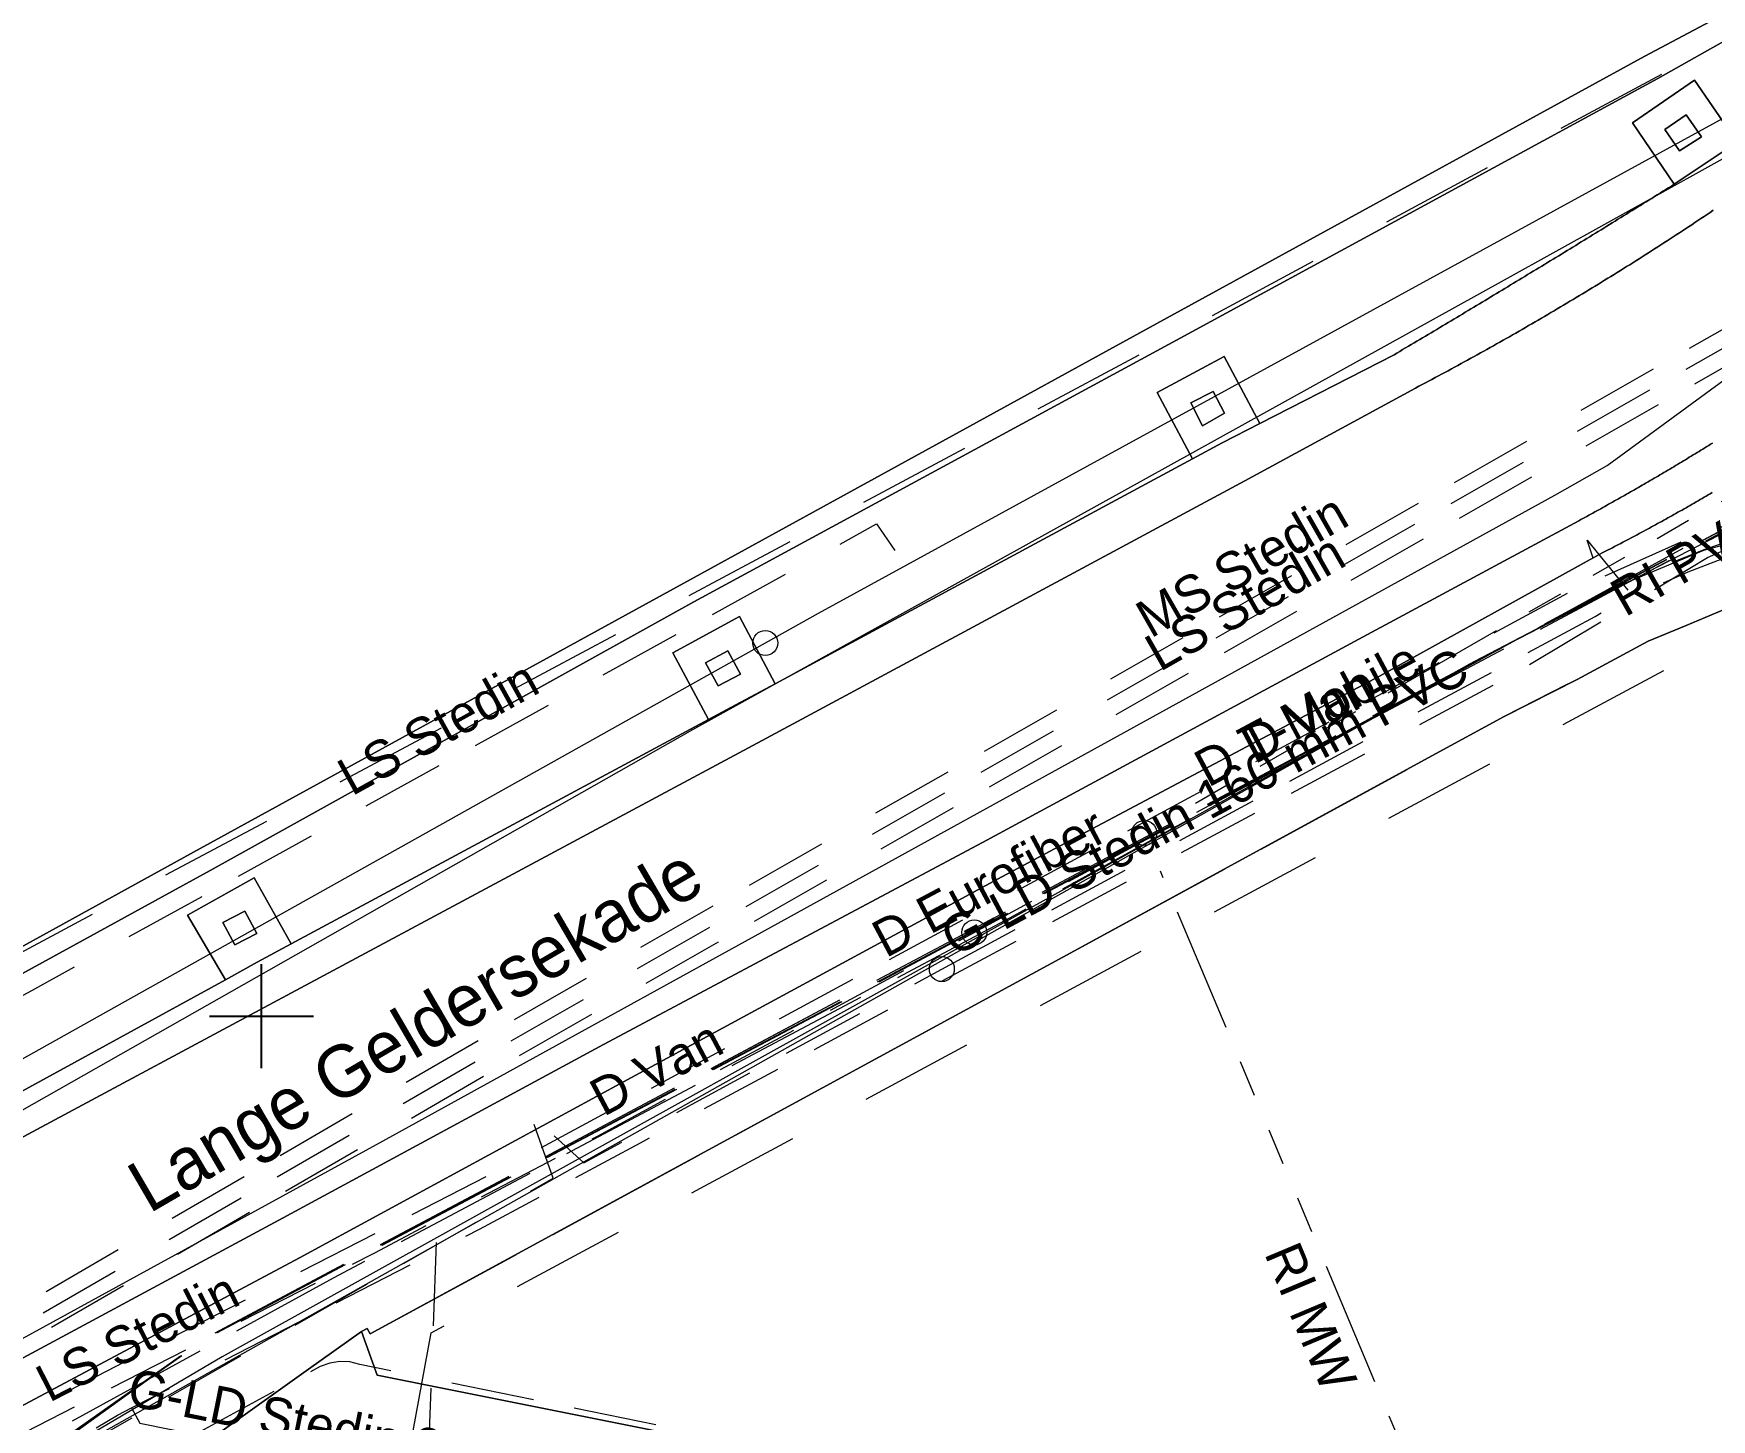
# Model space of a CAD drawing. Header units: metres. Extents: x 104718 to 105139, y 425172 to 425468.
# Drawn here: x 104844.53 to 104884.82, y 425340.32 to 425373.59 of the extents above; entities that cross this region are included whole.
import ezdxf
from ezdxf.enums import TextEntityAlignment as Align

# ---------------------------------------------------------------- set-up
doc = ezdxf.new("R2010")
doc.units = ezdxf.units.M
doc.header["$MEASUREMENT"] = 0
for name, pattern in [('IE-TERREINAFSCHEIDING_KUNSTMATIG-SO', [10, 4, 4, -2]), ('KG-PERCEEL-SO', [19, 5.5, -4, 5.5, -4]), ('KL-GAS_LD-SO', [13, 4, -2, 4, -3]), ('KL-LS-SO', [13, 4, -2, 4, -3]), ('KL-MS-SO', [13, 4, -2, 4, -3]), ('KL-TELECOM-SO', [9, 7, -2]), ('RI-GWA-SO', [18.45, 6, -1.8, 1.75, -1.8, 1.75, -1.8, 1.75, -1.8])]:
    doc.linetypes.add(name, pattern=pattern)
for name, color, linetype, lineweight in [('B-OI-KL-DATA_HULPSTUK-S', 90, 'Continuous', 18), ('B-OI-KL-DATA_MANTELBUIS-G', 90, 'Continuous', 18), ('B-OI-KL-DATA_TELECOM-G', 90, 'KL-TELECOM-SO', 18), ('B-OI-KL-DATA_TELECOM-T', 90, 'KL-TELECOM-SO', 18), ('B-OI-KL-ET_HULPSTUK-S', 10, 'Continuous', 18), ('B-OI-KL-ET_LS-G', 190, 'KL-LS-SO', 18), ('B-OI-KL-ET_LS-T', 190, 'KL-LS-SO', 18), ('B-OI-KL-ET_MS-G', 130, 'KL-MS-SO', 18), ('B-OI-KL-ET_MS-T', 130, 'KL-MS-SO', 18), ('B-OI-KL-GAS_LD-G', 50, 'KL-GAS_LD-SO', 18), ('B-OI-KL-GAS_LD-T', 50, 'KL-GAS_LD-SO', 18), ('B-OI-RI-GWA_RIOOLLEIDING-G', 30, 'RI-GWA-SO', 18), ('B-OI-RI-GWA_RIOOLLEIDING-T', 30, 'RI-GWA-SO', 18), ('B-OI-RI-GWA_RIOOLPUT-S', 30, 'Continuous', 18), ('B-XX-AL-COORDINAATPUNT-G', 7, 'Continuous', 25), ('B-XX-GK-KADEMUUR-G', 150, 'Continuous', 18), ('B-XX-GR-GROENVOORZIENING-G', 80, 'Continuous', 18), ('B-XX-IE-TERREINAFSCHEIDING_KUNSTMATIG_HEKWERK-G', 20, 'IE-TERREINAFSCHEIDING_KUNSTMATIG-SO', 18), ('B-XX-KG-GRENS_PERCEEL-G', 150, 'KG-PERCEEL-SO', 18), ('B-XX-OG-BEBOUWING_STRAATNAAM-T', 7, 'Continuous', 18), ('B-XX-OG-WATER_HAVEN-G', 170, 'Continuous', 18), ('B-XX-VH-GESLOTENVERHARDING-G', 10, 'Continuous', 18), ('B-XX-VH-ONVERHARD_ZAND-G', 210, 'Continuous', 18), ('B-XX-VH-OPENVERHARDING_BETONSTRAATSTEEN-G', 90, 'Continuous', 18), ('B-XX-VH-OPENVERHARDING_SIERBESTRATING-G', 90, 'Continuous', 18), ('B-XX-VH-OPENVERHARDING_STRAATBAKSTEEN-G', 90, 'Continuous', 18)]:
    doc.layers.add(name, color=color, linetype=linetype, lineweight=lineweight)

msp = doc.modelspace()

# ---------------------------------------------------------------- linework, layer by layer
at = {"layer": 'B-OI-KL-DATA_HULPSTUK-S'}
msp.add_circle((104862.1, 425358.96), 0.3, dxfattribs=at)
msp.add_circle((104862.1, 425358.96), 0.3, dxfattribs=at)
at = {"layer": 'B-OI-KL-DATA_MANTELBUIS-G', "ltscale": 0.5, "flags": 128}
for points in [[(104889.74, 425375.83), (104886.63, 425372.39), (104863.37, 425359.67), (104862.1, 425358.96)], [(104799.24, 425314.63), (104804.63, 425319.9), (104805.54, 425320.8), (104806.81, 425322.05), (104826.88, 425336.93), (104833.47, 425341.63), (104860.36, 425356.88), (104879.85, 425367.68), (104886.06, 425371.12), (104886.73, 425371.56), (104887.37, 425372.04), (104887.96, 425372.58), (104888.51, 425373.16), (104889.01, 425373.79), (104889.46, 425374.45), (104889.97, 425375), (104890.45, 425375.52)], [(104812.76, 425301.85), (104815.59, 425308.8), (104822.61, 425326.1), (104823.15, 425327.13), (104823.76, 425328.12), (104824.45, 425329.06), (104825.2, 425329.94), (104828.64, 425333.31), (104829.36, 425333.83), (104831.12, 425334.98), (104840.75, 425340.34), (104852.76, 425346.92), (104881.06, 425362.51), (104882.32, 425363.22), (104895.92, 425373.18)], [(104906.97, 425368.44), (104906.94, 425368.4), (104906.17, 425367.3), (104902.22, 425361.65), (104892.71, 425362.61), (104891.59, 425362.75), (104890.46, 425362.8), (104889.33, 425362.74), (104888.21, 425362.58), (104887.11, 425362.33), (104886.03, 425361.98), (104884.99, 425361.54), (104879.01, 425358.45), (104839.67, 425336.35), (104828.03, 425328.9), (104823.01, 425323.59), (104820.31, 425317.24), (104815.59, 425308.8), (104813.34, 425304.79), (104811.19, 425305.22), (104807.76, 425306.58), (104806.41, 425307.11), (104802.64, 425308.61), (104802.64, 425308.61)], [(104955.92, 425337.19), (104953.9, 425335.95), (104952.85, 425337.34), (104951.84, 425338.45), (104949.13, 425341), (104939.62, 425345.23), (104905.19, 425360.06), (104900.81, 425361.6), (104898.82, 425361.94), (104894.86, 425362.37), (104892.82, 425362.47), (104890.76, 425362.46), (104888.65, 425362.25), (104884.63, 425361.18), (104882.66, 425360.36), (104879.12, 425358.51)], [(104862.1, 425358.96), (104829.68, 425340.81)], [(104879.12, 425358.51), (104849.06, 425341.82)], [(104849.06, 425341.82), (104843.91, 425338.79), (104838.83, 425335.62), (104833.84, 425332.32), (104829.03, 425328.96)]]:
    msp.add_lwpolyline(points, dxfattribs=at)
at = {"layer": 'B-OI-KL-DATA_TELECOM-G', "ltscale": 0.5, "flags": 128}
for points in [[(104804.18, 425279.81), (104805.36, 425284.85), (104807.82, 425293.82), (104809.06, 425296.35), (104810.51, 425301.27), (104813.02, 425308.39), (104817.82, 425317.66), (104822.44, 425323.78), (104824.53, 425326.02), (104831.18, 425331.11), (104842.74, 425338.79), (104851.73, 425343.72), (104867.99, 425352.37), (104872.6, 425354.9), (104886.84, 425362.72), (104890.36, 425364.46), (104892.8, 425364.99), (104895.12, 425364.84), (104895.55, 425364.92), (104895.84, 425365.16), (104899.86, 425371.49)], [(104804.18, 425279.81), (104805.36, 425284.85), (104807.82, 425293.82), (104809.06, 425296.35), (104810.51, 425301.27), (104813.02, 425308.39), (104817.82, 425317.66), (104822.44, 425323.78), (104824.53, 425326.02), (104831.18, 425331.11), (104842.74, 425338.79), (104851.73, 425343.72), (104867.99, 425352.37), (104872.6, 425354.9), (104886.84, 425362.72), (104890.36, 425364.46), (104892.8, 425364.99), (104895.12, 425364.84), (104895.55, 425364.92), (104895.84, 425365.16), (104899.86, 425371.49)], [(104803.97, 425279.84), (104806.49, 425291.07), (104807.32, 425293.83), (104808.78, 425296.25), (104809.54, 425299.97), (104818.8, 425318.83), (104821.33, 425323.99), (104828.08, 425329.1), (104839.11, 425335.4), (104845.31, 425339.89), (104848.66, 425342.26), (104863.96, 425350.36), (104887.03, 425362.66), (104897.07, 425364.83), (104901.01, 425371)], [(104804.01, 425279.84), (104806.5, 425291.1), (104807.3, 425293.8), (104808.8, 425296.2), (104809.5, 425300), (104818.8, 425318.8), (104821.3, 425324), (104828.1, 425329.1), (104839.1, 425335.4), (104845.3, 425339.9), (104848.7, 425342.3), (104887, 425362.7), (104896.3, 425365), (104900.8, 425371.09)], [(104804.01, 425279.84), (104806.5, 425291.1), (104807.3, 425293.8), (104808.8, 425296.2), (104809.5, 425300), (104818.8, 425318.8), (104821.3, 425324), (104828.1, 425329.1), (104839.1, 425335.4), (104848.7, 425342.3), (104887, 425362.7), (104896.3, 425365), (104900.8, 425371.09)], [(104804.01, 425279.84), (104806.5, 425291.1), (104807.3, 425293.8), (104808.8, 425296.2), (104809.5, 425300), (104818.8, 425318.8), (104821.3, 425324), (104828.1, 425329.1), (104839.1, 425335.4), (104845.3, 425339.9), (104848.7, 425342.3), (104864, 425350.4), (104887, 425362.7), (104896.3, 425365), (104900.8, 425371.09)], [(104804.01, 425279.84), (104806.5, 425291.1), (104807.3, 425293.8), (104808.8, 425296.2), (104809.5, 425300), (104818.8, 425318.8), (104821.3, 425324), (104828.1, 425329.1), (104839.1, 425335.4), (104848.7, 425342.3), (104887, 425362.7), (104896.3, 425365), (104900.8, 425371.09)], [(104804.01, 425279.84), (104806.5, 425291.1), (104807.3, 425293.8), (104808.8, 425296.2), (104809.5, 425300), (104818.8, 425318.8), (104821.3, 425324), (104828.1, 425329.1), (104839.1, 425335.4), (104845.3, 425339.9), (104848.7, 425342.3), (104887, 425362.7), (104896.3, 425365), (104900.8, 425371.09)], [(104804.01, 425279.84), (104806.5, 425291.1), (104807.3, 425293.8), (104808.8, 425296.2), (104809.5, 425300), (104818.8, 425318.8), (104821.3, 425324), (104828.1, 425329.1), (104839.1, 425335.4), (104845.3, 425339.9), (104848.7, 425342.3), (104887, 425362.7), (104896.3, 425365), (104900.8, 425371.09)], [(104804.01, 425279.84), (104806.5, 425291.1), (104807.3, 425293.8), (104808.8, 425296.2), (104809.5, 425300), (104818.8, 425318.8), (104821.3, 425324), (104828.1, 425329.1), (104839.1, 425335.4), (104845.3, 425339.9), (104848.7, 425342.3), (104864, 425350.4), (104887, 425362.7), (104897.1, 425364.8), (104901.05, 425370.98)]]:
    msp.add_lwpolyline(points, dxfattribs=at)
at = {"layer": 'B-OI-KL-ET_HULPSTUK-S'}
for centre in [(104867.12, 425352.01), (104866.34, 425351.13)]:
    msp.add_circle(centre, 0.3, dxfattribs=at)
at = {"layer": 'B-OI-KL-ET_LS-G', "ltscale": 0.5, "flags": 128}
for points in [[(104830.92, 425334.84), (104837.22, 425338.5), (104856, 425349.41), (104892.42, 425370.22), (104893.63, 425370.96), (104894.8, 425371.76), (104895.93, 425372.62), (104896.37, 425372.98)], [(104831.12, 425334.5), (104856.2, 425349.06), (104891.84, 425369.42), (104892.56, 425369.83), (104893.81, 425370.59), (104895.02, 425371.41), (104896.18, 425372.29), (104896.79, 425372.81)], [(104866.34, 425351.13), (104882.03, 425359.6), (104882.2, 425359.7), (104882.38, 425359.79), (104881.84, 425361.43), (104882.94, 425360.08), (104884.26, 425360.67), (104884.99, 425360.95), (104885.73, 425361.2), (104886.48, 425361.43), (104887.23, 425361.64), (104887.99, 425361.82), (104888.76, 425361.97), (104889.53, 425362.1), (104890.31, 425362.21), (104891.09, 425362.29), (104891.87, 425362.34), (104892.65, 425362.37), (104893.43, 425362.37), (104894.22, 425362.35), (104895, 425362.3), (104895.78, 425362.23), (104896.56, 425362.13), (104896.86, 425364.19)], [(104832.96, 425332.55), (104833.17, 425332.84), (104833.42, 425333.11), (104833.69, 425333.36), (104833.98, 425333.58), (104834.13, 425333.67), (104839.57, 425337.1), (104841.23, 425338.42), (104842.06, 425338.85), (104852.72, 425344.32), (104854.22, 425345.11), (104854.71, 425345.36), (104858.07, 425347.12), (104860.53, 425348.45), (104867.12, 425352.01), (104871.21, 425354.22), (104881.73, 425359.91), (104882.69, 425360.38), (104883.67, 425360.82), (104884.67, 425361.21), (104885.68, 425361.56), (104886.71, 425361.86), (104887.76, 425362.11), (104888.81, 425362.32), (104889.87, 425362.48), (104890.94, 425362.6), (104892.02, 425362.66), (104893.1, 425362.68), (104894.17, 425362.65), (104895.25, 425362.58), (104896.32, 425362.45), (104897.39, 425362.28), (104898.44, 425362.07)], [(104819.76, 425335.57), (104820.18, 425335.85), (104820.44, 425336.33), (104825.43, 425339.73), (104827.73, 425341.25), (104830.06, 425342.71), (104832.43, 425344.11), (104834.84, 425345.44), (104834.98, 425345.54), (104835.14, 425345.59), (104835.3, 425345.58), (104835.42, 425345.52), (104835.66, 425345.32), (104835.75, 425345.26), (104835.85, 425345.23), (104835.96, 425345.24), (104836.06, 425345.27), (104836.15, 425345.34), (104836.21, 425345.43), (104836.25, 425345.53), (104836.25, 425345.64), (104836.19, 425346.05), (104836.22, 425346.12), (104836.27, 425346.19), (104836.34, 425346.25), (104836.43, 425346.29), (104844.49, 425350.62), (104864.77, 425361.82), (104865.21, 425361.18)], [(104836.9, 425331.65), (104837.08, 425331.61), (104837.25, 425332.53), (104837.28, 425332.58), (104837.33, 425332.62), (104841.57, 425335.04), (104841.74, 425335.19), (104841.85, 425335.38), (104841.89, 425335.58), (104841.87, 425335.78), (104841.78, 425335.96), (104841.62, 425336.09), (104841.43, 425336.18), (104841.21, 425336.2), (104841.05, 425336.2), (104840.9, 425336.18), (104840.76, 425336.13), (104840.62, 425336.07), (104836.55, 425333.36), (104831.55, 425330.03), (104831.43, 425329.98), (104831.31, 425329.98), (104831.19, 425330.01), (104831.1, 425330.08), (104830.45, 425331.49), (104831.38, 425330.69), (104831.48, 425330.64), (104831.6, 425330.62), (104831.71, 425330.63), (104831.82, 425330.67), (104836.61, 425333.86), (104840.12, 425336.2), (104841.04, 425337.03), (104857.01, 425346.11), (104856.47, 425347.63), (104857.74, 425346.48), (104866.34, 425351.13)], [(104888.59, 425349.52), (104885.9, 425339.21), (104885.83, 425338.83), (104885.72, 425338.46), (104885.57, 425338.12), (104885.39, 425337.8), (104885.18, 425337.51), (104884.94, 425337.26), (104884.67, 425337.06), (104884.39, 425336.89), (104882.75, 425336.33), (104882.35, 425336.21), (104881.94, 425336.11), (104881.52, 425336.04), (104881.1, 425336), (104880.68, 425335.99), (104880.26, 425336.01), (104879.84, 425336.05), (104879.42, 425336.12), (104863.53, 425339.36), (104852.36, 425341.64), (104852.12, 425341.7), (104851.88, 425341.71), (104851.64, 425341.67), (104851.41, 425341.59), (104847.56, 425339.5), (104847.41, 425339.36), (104847.32, 425339.17), (104846.1, 425333.48), (104841.33, 425334.39), (104837.66, 425332.31), (104837.44, 425331.18), (104836.82, 425331.31)], [(104855.75, 425337.77), (104856.07, 425339.4), (104854.03, 425339.81), (104854.22, 425345.11)]]:
    msp.add_lwpolyline(points, dxfattribs=at)
at = {"layer": 'B-OI-KL-ET_MS-G', "ltscale": 0.5, "flags": 128}
for points in [[(104831, 425335.35), (104855.81, 425349.77), (104892.08, 425370.48), (104893.31, 425371.23), (104894.5, 425372.04), (104895.65, 425372.91), (104895.95, 425373.17)], [(104803.6, 425279.89), (104805.35, 425287.62), (104806.49, 425292.52), (104808.32, 425300.04), (104809.07, 425302.57), (104809.8, 425304.57), (104810.57, 425306.47), (104812, 425309.57), (104812.87, 425311.4), (104813.7, 425313.07), (104814.65, 425314.59), (104815.44, 425316.07), (104816.9, 425318.47), (104817.91, 425320.08), (104819.04, 425321.71), (104820.74, 425323.79), (104825.81, 425329.51), (104838.75, 425338.35), (104840.32, 425338.42), (104856.21, 425346.57), (104881.54, 425360.25), (104884.85, 425361.72), (104886.47, 425362.24), (104888.99, 425362.81), (104890.74, 425363.04), (104893.57, 425363.16), (104895.55, 425363.04), (104897.04, 425362.85), (104902.96, 425361.12), (104904.2, 425360.65), (104904.34, 425360.63), (104904.47, 425360.67), (104904.58, 425360.74), (104904.66, 425360.86), (104907.35, 425368.28)]]:
    msp.add_lwpolyline(points, dxfattribs=at)
at = {"layer": 'B-OI-KL-GAS_LD-G', "ltscale": 0.5, "flags": 128}
for points in [[(104812.11, 425307.81), (104812.31, 425308.46), (104812.51, 425308.94), (104813.88, 425312.29), (104816.01, 425315.61), (104817.41, 425317.45), (104818.8, 425319.28), (104821.97, 425323.25), (104823.4, 425325.27), (104824.73, 425326.96), (104826.81, 425328.92), (104828.96, 425330.54), (104831.18, 425330.59), (104832.72, 425331.63), (104832.98, 425331.81), (104837.71, 425335.01), (104842.63, 425338.12), (104846.54, 425340.42), (104846.88, 425340.6), (104846.91, 425340.61), (104855.24, 425344.89), (104859.1, 425346.96), (104865.94, 425350.63), (104880.12, 425358.24), (104884.73, 425361.01), (104887.04, 425362.05), (104887.69, 425362.26), (104889.19, 425362.65), (104890.39, 425362.88), (104893.17, 425363.02), (104895.97, 425362.66), (104899.71, 425361.77), (104905.72, 425359.66)], [(104846.88, 425340.6), (104847.08, 425340.23), (104858.58, 425337.91), (104858.44, 425337.23)]]:
    msp.add_lwpolyline(points, dxfattribs=at)
at = {"layer": 'B-OI-RI-GWA_RIOOLLEIDING-G', "ltscale": 0.5, "flags": 128}
for points in [[(104895.66, 425368.43), (104872.07, 425354.9)], [(104880.31, 425332.72), (104871.59, 425353.48)]]:
    msp.add_lwpolyline(points, dxfattribs=at)
at = {"layer": 'B-OI-RI-GWA_RIOOLPUT-S'}
msp.add_circle((104871.2, 425354.4), 0.3, dxfattribs=at)
at = {"layer": 'B-XX-AL-COORDINAATPUNT-G', "ltscale": 0.5, "flags": 128}
for points in [[(104850, 425348.75), (104850, 425351.25)], [(104848.75, 425350), (104851.25, 425350)]]:
    msp.add_lwpolyline(points, dxfattribs=at)
at = {"layer": 'B-XX-GK-KADEMUUR-G', "ltscale": 0.5}
for points in [[(104888.052, 425375.621), (104883.225, 425373.05), (104871.754, 425366.77), (104860.147, 425360.4), (104848.525, 425354.03), (104841.997, 425350.434)], [(104842.268, 425349.935), (104848.768, 425353.495), (104860.384, 425359.952), (104871.973, 425366.233), (104883.533, 425372.516), (104888.376, 425375.252)]]:
    msp.add_lwpolyline(points, dxfattribs=at)
at = {"layer": 'B-XX-GR-GROENVOORZIENING-G', "ltscale": 0.5}
msp.add_lwpolyline([(104885.126, 425359.763), (104884.216, 425359.382), (104883.307, 425359.002), (104881.595, 425358.086), (104879.843, 425357.198), (104878.111, 425356.248), (104869.617, 425351.615), (104866.214, 425349.771), (104852.615, 425342.37), (104852.541, 425342.505), (104852.403, 425342.432), (104852.779, 425341.385), (104865.942, 425338.747), (104878.719, 425336.142), (104879.897, 425335.959), (104881.089, 425335.934), (104882.274, 425336.069), (104883.43, 425336.362), (104884.263, 425336.68), (104885.152, 425337.224)], dxfattribs=at)
at = {"layer": 'B-XX-IE-TERREINAFSCHEIDING_KUNSTMATIG_HEKWERK-G', "ltscale": 0.5, "flags": 128}
for points in [[(104900.76, 425360.087), (104898.611, 425360.452), (104894.742, 425360.873), (104892.79, 425360.97), (104890.839, 425360.959), (104888.902, 425360.768), (104886.98, 425360.302), (104885.126, 425359.763), (104884.216, 425359.382), (104883.307, 425359.002), (104881.595, 425358.086), (104879.843, 425357.198), (104878.111, 425356.248)], [(104869.617, 425351.615), (104878.111, 425356.248)], [(104869.617, 425351.615), (104866.214, 425349.771)], [(104852.615, 425342.37), (104866.214, 425349.771)]]:
    msp.add_lwpolyline(points, dxfattribs=at)
at = {"layer": 'B-XX-KG-GRENS_PERCEEL-G', "ltscale": 0.5, "flags": 128}
for points in [[(104800.173, 425322.245), (104812.813, 425332.586), (104829.721, 425343.786), (104866.88, 425363.631), (104886.387, 425374.096), (104910.596, 425401.24)], [(104852.163, 425332.006), (104852.36, 425333.089), (104846.957, 425334.24), (104848.052, 425339.321), (104853.31, 425338.262), (104854.075, 425342.396), (104894.37, 425364.047), (104895.449, 425369.921), (104914.527, 425357.252), (104956.374, 425338.678), (104958.097, 425335.972), (104956.128, 425329.207), (104954.311, 425322.734), (104952.84, 425316.888), (104951.846, 425313.21), (104951.473, 425310.275), (104950.285, 425293.415), (104950.047, 425292.861), (104949.493, 425292.227), (104948.621, 425291.594), (104947.592, 425291.119), (104946.879, 425290.169), (104946.008, 425288.665), (104945.136, 425286.845), (104943.869, 425284.945), (104941.968, 425283.045), (104940.305, 425281.699), (104937.929, 425280.433), (104935.552, 425279.641), (104933.018, 425279.245), (104916.796, 425281.135)]]:
    msp.add_lwpolyline(points, dxfattribs=at)
at = {"layer": 'B-XX-OG-WATER_HAVEN-G', "ltscale": 0.5}
msp.add_lwpolyline([(104841.997, 425350.434), (104848.525, 425354.03), (104860.147, 425360.4), (104871.754, 425366.77), (104883.225, 425373.05), (104888.052, 425375.621)], dxfattribs=at)
at = {"layer": 'B-XX-VH-GESLOTENVERHARDING-G', "ltscale": 0.5}
for points in [[(104883.928, 425369.973), (104885.444, 425370.982), (104884.414, 425372.471), (104882.923, 425371.447)], [(104884.587, 425371.112), (104884.052, 425370.781), (104883.704, 425371.293), (104884.218, 425371.641)], [(104873.979, 425364.232), (104873.124, 425365.836), (104871.512, 425364.978), (104872.358, 425363.382), (104873.07, 425363.766)], [(104872.323, 425364.727), (104872.858, 425365.002), (104873.129, 425364.477), (104872.602, 425364.178)], [(104862.34, 425357.982), (104861.479, 425359.594), (104859.878, 425358.723), (104860.74, 425357.12), (104861.5, 425357.529)], [(104861.506, 425358.216), (104860.966, 425357.933), (104860.664, 425358.484), (104861.197, 425358.774)], [(104850.718, 425351.736), (104849.825, 425353.324), (104848.226, 425352.428), (104849.135, 425350.877), (104849.897, 425351.295)], [(104849.071, 425352.249), (104849.599, 425352.521), (104849.892, 425351.988), (104849.365, 425351.714)]]:
    msp.add_lwpolyline(points, close=True, dxfattribs=at)
at = {"layer": 'B-XX-VH-ONVERHARD_ZAND-G', "ltscale": 0.5}
for points in [[(104884.587, 425371.112), (104884.218, 425371.641), (104883.704, 425371.293), (104884.052, 425370.781)], [(104872.323, 425364.727), (104872.602, 425364.178), (104873.129, 425364.477), (104872.858, 425365.002)], [(104861.506, 425358.216), (104861.197, 425358.774), (104860.664, 425358.484), (104860.966, 425357.933)], [(104849.071, 425352.249), (104849.365, 425351.714), (104849.892, 425351.988), (104849.599, 425352.521)]]:
    msp.add_lwpolyline(points, close=True, dxfattribs=at)
at = {"layer": 'B-XX-VH-OPENVERHARDING_BETONSTRAATSTEEN-G', "ltscale": 0.5}
msp.add_lwpolyline([(104885.152, 425337.224), (104884.263, 425336.68), (104883.43, 425336.362), (104882.274, 425336.069), (104881.089, 425335.934), (104879.897, 425335.959), (104878.719, 425336.142), (104865.942, 425338.747), (104852.779, 425341.385), (104852.403, 425342.432), (104851.132, 425341.523), (104848.052, 425339.321), (104875.806, 425333.731), (104875.804, 425333.582), (104880.627, 425332.584), (104881.465, 425332.411), (104889.442, 425330.76)], dxfattribs=at)
at = {"layer": 'B-XX-VH-OPENVERHARDING_SIERBESTRATING-G', "ltscale": 0.5}
for points in [[(104884.865, 425369.349), (104884.792, 425369.299), (104884.718, 425369.25), (104884.644, 425369.201), (104884.571, 425369.151), (104884.497, 425369.102), (104884.423, 425369.053), (104884.349, 425369.004), (104884.275, 425368.956), (104884.201, 425368.907), (104884.127, 425368.858), (104884.053, 425368.81), (104883.979, 425368.761), (104883.905, 425368.713), (104883.831, 425368.664), (104883.756, 425368.616), (104883.682, 425368.568), (104883.607, 425368.52), (104883.533, 425368.472), (104883.458, 425368.424), (104883.384, 425368.376), (104883.309, 425368.328), (104883.234, 425368.281), (104883.16, 425368.233), (104883.085, 425368.186), (104883.01, 425368.138), (104882.935, 425368.091), (104882.86, 425368.044), (104882.785, 425367.997), (104882.71, 425367.95), (104882.635, 425367.903), (104882.56, 425367.856), (104882.484, 425367.809), (104882.409, 425367.763), (104882.334, 425367.716), (104882.258, 425367.669), (104882.183, 425367.623), (104882.107, 425367.577), (104882.032, 425367.53), (104881.956, 425367.484), (104881.88, 425367.438), (104881.805, 425367.392), (104881.729, 425367.346), (104881.653, 425367.301), (104881.577, 425367.255), (104881.501, 425367.209), (104881.425, 425367.164), (104881.349, 425367.118), (104881.273, 425367.073), (104881.197, 425367.028), (104881.121, 425366.982), (104881.044, 425366.937), (104880.968, 425366.892), (104880.892, 425366.847), (104880.815, 425366.803), (104880.739, 425366.758), (104880.662, 425366.713), (104880.586, 425366.669), (104880.509, 425366.624), (104880.432, 425366.58), (104880.356, 425366.535), (104880.279, 425366.491), (104880.202, 425366.447), (104880.125, 425366.403), (104880.048, 425366.359), (104879.971, 425366.315), (104879.894, 425366.271), (104879.817, 425366.228), (104879.74, 425366.184), (104879.663, 425366.141), (104879.585, 425366.097), (104879.508, 425366.054), (104879.431, 425366.011), (104879.353, 425365.967), (104879.276, 425365.924), (104879.199, 425365.881), (104879.121, 425365.839), (104879.043, 425365.796), (104878.966, 425365.753), (104878.888, 425365.71), (104878.81, 425365.668), (104878.733, 425365.625), (104878.655, 425365.583), (104878.577, 425365.541), (104878.499, 425365.499), (104878.421, 425365.457), (104878.343, 425365.415), (104878.265, 425365.373), (104878.187, 425365.331), (104878.109, 425365.289), (104878.03, 425365.248), (104877.952, 425365.206), (104877.874, 425365.165), (104877.795, 425365.123), (104877.717, 425365.082), (104877.717, 425365.082), (104873.613, 425362.851), (104862.025, 425356.616), (104850.392, 425350.386), (104844.603, 425347.28), (104838.745, 425344.135)], [(104843.331, 425341.295), (104850.521, 425345.157), (104858.211, 425349.318), (104867.314, 425354.17), (104876.356, 425359.051), (104881.635, 425361.897), (104881.635, 425361.897), (104881.683, 425361.923), (104881.731, 425361.949), (104881.779, 425361.975), (104881.827, 425362.001), (104881.875, 425362.027), (104881.923, 425362.053), (104881.971, 425362.08), (104882.019, 425362.106), (104882.067, 425362.132), (104882.115, 425362.159), (104882.163, 425362.185), (104882.211, 425362.211), (104882.259, 425362.238), (104882.306, 425362.265), (104882.354, 425362.291), (104882.402, 425362.318), (104882.45, 425362.344), (104882.497, 425362.371), (104882.545, 425362.398), (104882.593, 425362.425), (104882.64, 425362.452), (104882.688, 425362.478), (104882.735, 425362.505), (104882.783, 425362.532), (104882.83, 425362.559), (104882.878, 425362.586), (104882.925, 425362.614), (104882.973, 425362.641), (104883.02, 425362.668), (104883.068, 425362.695), (104883.115, 425362.722), (104883.162, 425362.75), (104883.21, 425362.777), (104883.257, 425362.805), (104883.304, 425362.832), (104883.351, 425362.86), (104883.399, 425362.887), (104883.446, 425362.915), (104883.493, 425362.942), (104883.54, 425362.97), (104883.587, 425362.998), (104883.634, 425363.025), (104883.681, 425363.053), (104883.728, 425363.081), (104883.776, 425363.109), (104883.822, 425363.137), (104883.869, 425363.165), (104883.916, 425363.193), (104883.963, 425363.221), (104884.01, 425363.249), (104884.057, 425363.277), (104884.104, 425363.305), (104884.151, 425363.334), (104884.197, 425363.362), (104884.244, 425363.39), (104884.291, 425363.419), (104884.338, 425363.447), (104884.384, 425363.476), (104884.431, 425363.504), (104884.478, 425363.533), (104884.524, 425363.561), (104884.571, 425363.59), (104884.617, 425363.618), (104884.664, 425363.647), (104884.71, 425363.676), (104884.757, 425363.705), (104884.803, 425363.734), (104884.85, 425363.762)]]:
    msp.add_lwpolyline(points, dxfattribs=at)
at = {"layer": 'B-XX-VH-OPENVERHARDING_STRAATBAKSTEEN-G', "ltscale": 0.5}
for points in [[(104888.376, 425375.252), (104883.533, 425372.516), (104871.973, 425366.233), (104860.384, 425359.952), (104848.768, 425353.495), (104842.268, 425349.935)], [(104844.077, 425348.102), (104849.135, 425350.877), (104848.226, 425352.428), (104849.825, 425353.324), (104850.718, 425351.736), (104860.74, 425357.12), (104859.878, 425358.723), (104861.479, 425359.594), (104862.34, 425357.982), (104872.358, 425363.382), (104871.512, 425364.978), (104873.124, 425365.836), (104873.979, 425364.232), (104877.202, 425365.882), (104877.202, 425365.882), (104877.27, 425365.923), (104877.339, 425365.963), (104877.407, 425366.004), (104877.476, 425366.044), (104877.544, 425366.085), (104877.612, 425366.125), (104877.681, 425366.166), (104877.749, 425366.206), (104877.818, 425366.247), (104877.886, 425366.288), (104877.954, 425366.328), (104878.023, 425366.369), (104878.091, 425366.41), (104878.159, 425366.451), (104878.227, 425366.491), (104878.296, 425366.532), (104878.364, 425366.573), (104878.432, 425366.614), (104878.501, 425366.654), (104878.569, 425366.695), (104878.637, 425366.736), (104878.705, 425366.777), (104878.773, 425366.818), (104878.842, 425366.859), (104878.91, 425366.9), (104878.978, 425366.941), (104879.046, 425366.981), (104879.114, 425367.022), (104879.183, 425367.063), (104879.251, 425367.104), (104879.319, 425367.145), (104879.387, 425367.186), (104879.455, 425367.227), (104879.523, 425367.269), (104879.591, 425367.31), (104879.659, 425367.351), (104879.727, 425367.392), (104879.795, 425367.433), (104879.863, 425367.474), (104879.932, 425367.515), (104880, 425367.556), (104880.068, 425367.598), (104880.136, 425367.639), (104880.204, 425367.68), (104880.272, 425367.721), (104880.34, 425367.763), (104880.408, 425367.804), (104880.476, 425367.845), (104880.543, 425367.886), (104880.611, 425367.928), (104880.679, 425367.969), (104880.747, 425368.01), (104880.815, 425368.052), (104880.883, 425368.093), (104880.951, 425368.135), (104881.019, 425368.176), (104881.087, 425368.217), (104881.155, 425368.259), (104881.222, 425368.3), (104881.29, 425368.342), (104881.358, 425368.383), (104881.426, 425368.425), (104881.494, 425368.466), (104881.562, 425368.508), (104881.629, 425368.55), (104881.697, 425368.591), (104881.765, 425368.633), (104881.833, 425368.674), (104881.9, 425368.716), (104881.968, 425368.758), (104882.036, 425368.799), (104882.104, 425368.841), (104882.171, 425368.883), (104882.239, 425368.924), (104882.307, 425368.966), (104882.374, 425369.008), (104882.442, 425369.05), (104882.51, 425369.092), (104882.577, 425369.133), (104882.645, 425369.175), (104882.713, 425369.217), (104882.78, 425369.259), (104882.848, 425369.301), (104882.915, 425369.343), (104882.983, 425369.385), (104883.05, 425369.426), (104883.118, 425369.468), (104883.186, 425369.51), (104883.253, 425369.552), (104883.321, 425369.594), (104883.388, 425369.636), (104883.456, 425369.678), (104883.523, 425369.72), (104883.591, 425369.762), (104883.658, 425369.805), (104883.726, 425369.847), (104883.793, 425369.889), (104883.861, 425369.931), (104883.928, 425369.973), (104883.928, 425369.973), (104882.923, 425371.447), (104884.414, 425372.471), (104885.444, 425370.982)], [(104885.444, 425370.982), (104883.928, 425369.973), (104883.928, 425369.973), (104883.861, 425369.931), (104883.793, 425369.889), (104883.726, 425369.847), (104883.658, 425369.805), (104883.591, 425369.762), (104883.523, 425369.72), (104883.456, 425369.678), (104883.388, 425369.636), (104883.321, 425369.594), (104883.253, 425369.552), (104883.186, 425369.51), (104883.118, 425369.468), (104883.05, 425369.426), (104882.983, 425369.385), (104882.915, 425369.343), (104882.848, 425369.301), (104882.78, 425369.259), (104882.713, 425369.217), (104882.645, 425369.175), (104882.577, 425369.133), (104882.51, 425369.092), (104882.442, 425369.05), (104882.374, 425369.008), (104882.307, 425368.966), (104882.239, 425368.924), (104882.171, 425368.883), (104882.104, 425368.841), (104882.036, 425368.799), (104881.968, 425368.758), (104881.9, 425368.716), (104881.833, 425368.674), (104881.765, 425368.633), (104881.697, 425368.591), (104881.629, 425368.55), (104881.562, 425368.508), (104881.494, 425368.466), (104881.426, 425368.425), (104881.358, 425368.383), (104881.29, 425368.342), (104881.222, 425368.3), (104881.155, 425368.259), (104881.087, 425368.217), (104881.019, 425368.176), (104880.951, 425368.135), (104880.883, 425368.093), (104880.815, 425368.052), (104880.747, 425368.01), (104880.679, 425367.969), (104880.611, 425367.928), (104880.543, 425367.886), (104880.476, 425367.845), (104880.408, 425367.804), (104880.34, 425367.763), (104880.272, 425367.721), (104880.204, 425367.68), (104880.136, 425367.639), (104880.068, 425367.598), (104880, 425367.556), (104879.932, 425367.515), (104879.863, 425367.474), (104879.795, 425367.433), (104879.727, 425367.392), (104879.659, 425367.351), (104879.591, 425367.31), (104879.523, 425367.269), (104879.455, 425367.227), (104879.387, 425367.186), (104879.319, 425367.145), (104879.251, 425367.104), (104879.183, 425367.063), (104879.114, 425367.022), (104879.046, 425366.981), (104878.978, 425366.941), (104878.91, 425366.9), (104878.842, 425366.859), (104878.773, 425366.818), (104878.705, 425366.777), (104878.637, 425366.736), (104878.569, 425366.695), (104878.501, 425366.654), (104878.432, 425366.614), (104878.364, 425366.573), (104878.296, 425366.532), (104878.227, 425366.491), (104878.159, 425366.451), (104878.091, 425366.41), (104878.023, 425366.369), (104877.954, 425366.328), (104877.886, 425366.288), (104877.818, 425366.247), (104877.749, 425366.206), (104877.681, 425366.166), (104877.612, 425366.125), (104877.544, 425366.085), (104877.476, 425366.044), (104877.407, 425366.004), (104877.339, 425365.963), (104877.27, 425365.923), (104877.202, 425365.882), (104877.202, 425365.882), (104873.979, 425364.232), (104873.07, 425363.766), (104872.358, 425363.382), (104862.34, 425357.982), (104861.5, 425357.529), (104860.74, 425357.12), (104850.718, 425351.736), (104849.897, 425351.295), (104849.135, 425350.877), (104844.077, 425348.102)], [(104838.745, 425344.135), (104844.603, 425347.28), (104850.392, 425350.386), (104862.025, 425356.616), (104873.613, 425362.851), (104877.717, 425365.082), (104877.717, 425365.082), (104877.795, 425365.123), (104877.874, 425365.165), (104877.952, 425365.206), (104878.03, 425365.248), (104878.109, 425365.289), (104878.187, 425365.331), (104878.265, 425365.373), (104878.343, 425365.415), (104878.421, 425365.457), (104878.499, 425365.499), (104878.577, 425365.541), (104878.655, 425365.583), (104878.733, 425365.625), (104878.81, 425365.668), (104878.888, 425365.71), (104878.966, 425365.753), (104879.043, 425365.796), (104879.121, 425365.839), (104879.199, 425365.881), (104879.276, 425365.924), (104879.353, 425365.967), (104879.431, 425366.011), (104879.508, 425366.054), (104879.585, 425366.097), (104879.663, 425366.141), (104879.74, 425366.184), (104879.817, 425366.228), (104879.894, 425366.271), (104879.971, 425366.315), (104880.048, 425366.359), (104880.125, 425366.403), (104880.202, 425366.447), (104880.279, 425366.491), (104880.356, 425366.535), (104880.432, 425366.58), (104880.509, 425366.624), (104880.586, 425366.669), (104880.662, 425366.713), (104880.739, 425366.758), (104880.815, 425366.803), (104880.892, 425366.847), (104880.968, 425366.892), (104881.044, 425366.937), (104881.121, 425366.982), (104881.197, 425367.028), (104881.273, 425367.073), (104881.349, 425367.118), (104881.425, 425367.164), (104881.501, 425367.209), (104881.577, 425367.255), (104881.653, 425367.301), (104881.729, 425367.346), (104881.805, 425367.392), (104881.88, 425367.438), (104881.956, 425367.484), (104882.032, 425367.53), (104882.107, 425367.577), (104882.183, 425367.623), (104882.258, 425367.669), (104882.334, 425367.716), (104882.409, 425367.763), (104882.484, 425367.809), (104882.56, 425367.856), (104882.635, 425367.903), (104882.71, 425367.95), (104882.785, 425367.997), (104882.86, 425368.044), (104882.935, 425368.091), (104883.01, 425368.138), (104883.085, 425368.186), (104883.16, 425368.233), (104883.234, 425368.281), (104883.309, 425368.328), (104883.384, 425368.376), (104883.458, 425368.424), (104883.533, 425368.472), (104883.607, 425368.52), (104883.682, 425368.568), (104883.756, 425368.616), (104883.831, 425368.664), (104883.905, 425368.713), (104883.979, 425368.761), (104884.053, 425368.81), (104884.127, 425368.858), (104884.201, 425368.907), (104884.275, 425368.956), (104884.349, 425369.004), (104884.423, 425369.053), (104884.497, 425369.102), (104884.571, 425369.151), (104884.644, 425369.201), (104884.718, 425369.25), (104884.792, 425369.299), (104884.865, 425369.349)], [(104884.85, 425363.762), (104884.803, 425363.734), (104884.757, 425363.705), (104884.71, 425363.676), (104884.664, 425363.647), (104884.617, 425363.618), (104884.571, 425363.59), (104884.524, 425363.561), (104884.478, 425363.533), (104884.431, 425363.504), (104884.384, 425363.476), (104884.338, 425363.447), (104884.291, 425363.419), (104884.244, 425363.39), (104884.197, 425363.362), (104884.151, 425363.334), (104884.104, 425363.305), (104884.057, 425363.277), (104884.01, 425363.249), (104883.963, 425363.221), (104883.916, 425363.193), (104883.869, 425363.165), (104883.822, 425363.137), (104883.776, 425363.109), (104883.728, 425363.081), (104883.681, 425363.053), (104883.634, 425363.025), (104883.587, 425362.998), (104883.54, 425362.97), (104883.493, 425362.942), (104883.446, 425362.915), (104883.399, 425362.887), (104883.351, 425362.86), (104883.304, 425362.832), (104883.257, 425362.805), (104883.21, 425362.777), (104883.162, 425362.75), (104883.115, 425362.722), (104883.068, 425362.695), (104883.02, 425362.668), (104882.973, 425362.641), (104882.925, 425362.614), (104882.878, 425362.586), (104882.83, 425362.559), (104882.783, 425362.532), (104882.735, 425362.505), (104882.688, 425362.478), (104882.64, 425362.452), (104882.593, 425362.425), (104882.545, 425362.398), (104882.497, 425362.371), (104882.45, 425362.344), (104882.402, 425362.318), (104882.354, 425362.291), (104882.306, 425362.265), (104882.259, 425362.238), (104882.211, 425362.211), (104882.163, 425362.185), (104882.115, 425362.159), (104882.067, 425362.132), (104882.019, 425362.106), (104881.971, 425362.08), (104881.923, 425362.053), (104881.875, 425362.027), (104881.827, 425362.001), (104881.779, 425361.975), (104881.731, 425361.949), (104881.683, 425361.923), (104881.635, 425361.897), (104881.635, 425361.897), (104876.356, 425359.051), (104867.314, 425354.17), (104858.211, 425349.318), (104850.521, 425345.157), (104843.331, 425341.295)], [(104884.841, 425362.574), (104884.793, 425362.545), (104884.745, 425362.517), (104884.697, 425362.488), (104884.648, 425362.46), (104884.6, 425362.432), (104884.552, 425362.404), (104884.503, 425362.376), (104884.455, 425362.348), (104884.407, 425362.32), (104884.358, 425362.292), (104884.31, 425362.264), (104884.261, 425362.236), (104884.213, 425362.209), (104884.164, 425362.181), (104884.116, 425362.153), (104884.067, 425362.126), (104884.018, 425362.098), (104883.97, 425362.071), (104883.921, 425362.043), (104883.872, 425362.016), (104883.824, 425361.989), (104883.775, 425361.962), (104883.726, 425361.934), (104883.677, 425361.907), (104883.628, 425361.88), (104883.579, 425361.853), (104883.53, 425361.826), (104883.481, 425361.8), (104883.432, 425361.773), (104883.383, 425361.746), (104883.334, 425361.719), (104883.285, 425361.693), (104883.236, 425361.666), (104883.186, 425361.64), (104883.137, 425361.613), (104883.088, 425361.587), (104883.039, 425361.561), (104882.989, 425361.534), (104882.94, 425361.508), (104882.891, 425361.482), (104882.841, 425361.456), (104882.792, 425361.43), (104882.742, 425361.404), (104882.693, 425361.378), (104882.643, 425361.352), (104882.594, 425361.326), (104882.544, 425361.301), (104882.494, 425361.275), (104882.445, 425361.249), (104882.395, 425361.224), (104882.345, 425361.198), (104882.295, 425361.173), (104882.246, 425361.148), (104882.196, 425361.122), (104882.146, 425361.097), (104882.146, 425361.097), (104876.849, 425358.161), (104867.782, 425353.35), (104858.697, 425348.428), (104850.918, 425344.2), (104843.846, 425340.428)], [(104843.846, 425340.428), (104850.918, 425344.2), (104858.697, 425348.428), (104867.782, 425353.35), (104876.849, 425358.161), (104882.146, 425361.097), (104882.146, 425361.097), (104882.196, 425361.122), (104882.246, 425361.148), (104882.295, 425361.173), (104882.345, 425361.198), (104882.395, 425361.224), (104882.445, 425361.249), (104882.494, 425361.275), (104882.544, 425361.301), (104882.594, 425361.326), (104882.643, 425361.352), (104882.693, 425361.378), (104882.742, 425361.404), (104882.792, 425361.43), (104882.841, 425361.456), (104882.891, 425361.482), (104882.94, 425361.508), (104882.989, 425361.534), (104883.039, 425361.561), (104883.088, 425361.587), (104883.137, 425361.613), (104883.186, 425361.64), (104883.236, 425361.666), (104883.285, 425361.693), (104883.334, 425361.719), (104883.383, 425361.746), (104883.432, 425361.773), (104883.481, 425361.8), (104883.53, 425361.826), (104883.579, 425361.853), (104883.628, 425361.88), (104883.677, 425361.907), (104883.726, 425361.934), (104883.775, 425361.962), (104883.824, 425361.989), (104883.872, 425362.016), (104883.921, 425362.043), (104883.97, 425362.071), (104884.018, 425362.098), (104884.067, 425362.126), (104884.116, 425362.153), (104884.164, 425362.181), (104884.213, 425362.209), (104884.261, 425362.236), (104884.31, 425362.264), (104884.358, 425362.292), (104884.407, 425362.32), (104884.455, 425362.348), (104884.503, 425362.376), (104884.552, 425362.404), (104884.6, 425362.432), (104884.648, 425362.46), (104884.697, 425362.488), (104884.745, 425362.517), (104884.793, 425362.545), (104884.841, 425362.574)], [(104848.052, 425339.321), (104851.132, 425341.523), (104852.403, 425342.432), (104852.541, 425342.505), (104852.615, 425342.37), (104866.214, 425349.771), (104869.617, 425351.615), (104878.111, 425356.248), (104879.843, 425357.198), (104881.595, 425358.086), (104883.307, 425359.002), (104884.216, 425359.382), (104885.126, 425359.763)]]:
    msp.add_lwpolyline(points, dxfattribs=at)

# ---------------------------------------------------------------- texts
at = {"layer": 'B-OI-KL-DATA_TELECOM-T'}
for s, rotation, p in [('D T-Mobile', 28.1371, (104875.118, 425357.264)), ('D Van', 28.0648, (104875.114, 425357.225)), ('D Eurofiber', 28.0414, (104867.469, 425353.215)), ('D Van', 28.0121, (104859.48, 425348.76))]:
    msp.add_text(s, height=0.9, rotation=rotation, dxfattribs=at).set_placement(p, align=Align.MIDDLE_CENTER)
at = {"layer": 'B-OI-KL-ET_LS-T'}
for rotation, p in [(29.738, (104873.618, 425359.943)), (28.9105, (104854.238, 425356.929)), (27.1639, (104847.02, 425342.306))]:
    msp.add_text('LS Stedin', height=0.9, rotation=rotation, dxfattribs=at).set_placement(p, align=Align.MIDDLE_CENTER)
at = {"layer": 'B-OI-KL-ET_MS-T'}
msp.add_text('MS Stedin', height=0.9, rotation=29.7262, dxfattribs=at).set_placement((104873.543, 425360.828), align=Align.MIDDLE_CENTER)
at = {"layer": 'B-OI-KL-GAS_LD-T'}
for s, rotation, p in [('G-LD Stedin 160 mm PVC', 28.2212, (104872.647, 425355.149)), ('G-LD Stedin 32 mm PE', 348.5943, (104852.99, 425339.864))]:
    msp.add_text(s, height=0.9, rotation=rotation, dxfattribs=at).set_placement(p, align=Align.MIDDLE_CENTER)
at = {"layer": 'B-OI-RI-GWA_RIOOLLEIDING-T'}
for s, rotation, p in [('RI PVC', 29.8363, (104884.268, 425360.962)), ('RI MW', -67.2157, (104875.203, 425342.786))]:
    msp.add_text(s, height=0.9, rotation=rotation, dxfattribs=at).set_placement(p, align=Align.MIDDLE_CENTER)
at = {"layer": 'B-XX-OG-BEBOUWING_STRAATNAAM-T'}
msp.add_text('Lange Geldersekade', height=1.25, rotation=30.2, dxfattribs=at).set_placement((104853.692, 425349.691), align=Align.MIDDLE_CENTER)

doc.saveas('drawing.dxf')
